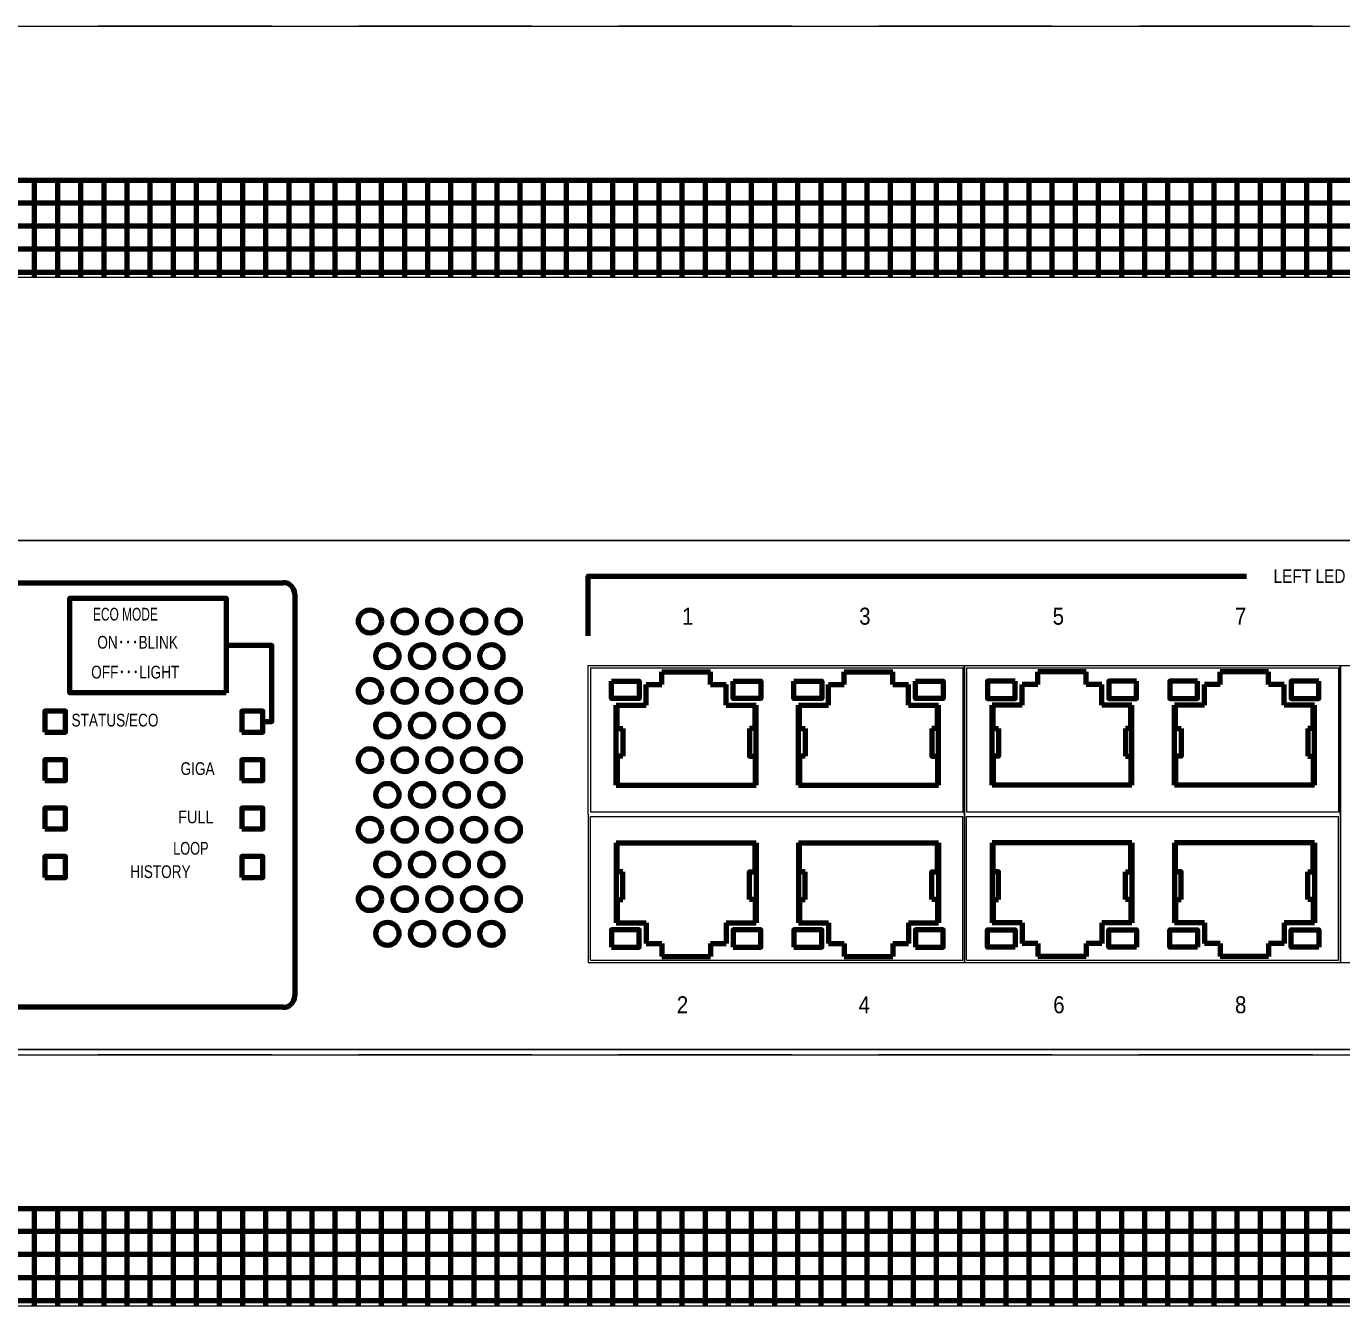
# Model space of a CAD drawing. Units: millimetres on the paper. Extents: x -400 to 400, y -280 to 280.
# Drawn here: x 157.46 to 166.56, y 123.96 to 132.81 of the extents above; entities that cross this region are included whole.
import ezdxf
from ezdxf.enums import TextEntityAlignment as Align

# ---------------------------------------------------------------- set-up
doc = ezdxf.new("R2010")
doc.units = ezdxf.units.MM
doc.linetypes.add('DASHED1', pattern=[1.8, 1.2, -0.6])
doc.layers.add('0-0_0', color=7, linetype='Continuous', lineweight=20)
doc.layers.add('0-6_moji1', color=1, linetype='Continuous', lineweight=80)
doc.styles.add('PUDGoDpMt', font='')
doc.styles.get('PUDGoDpMt').set_extended_font_data('PUDGoDpMt')

# ---------------------------------------------------------------- blocks, each defined once
blk = doc.blocks.new('RD281E-')
at = {"layer": '0-6_moji1', "color": 7, "lineweight": 20}
for p, q in [((-24.125, 0), (24.125, 0)), ((-16, -2.17), (16, -2.17))]:
    blk.add_line(p, q, dxfattribs=at)
at = {"layer": '0-6_moji1'}
for p, q in [((-16, -1.33), (16, -1.33)), ((-11.6, -2.17), (-11.6, -1.33)), ((-11.4, -2.17), (-11.4, -1.33)), ((-11.2, -2.17), (-11.2, -1.33)), ((-11, -2.17), (-11, -1.33)), ((-10.8, -2.17), (-10.8, -1.33)), ((-10.6, -2.17), (-10.6, -1.33)), ((-10.4, -2.17), (-10.4, -1.33)), ((-10.2, -2.17), (-10.2, -1.33)), ((-10, -2.17), (-10, -1.33)), ((-9.8, -2.17), (-9.8, -1.33)), ((-9.6, -2.17), (-9.6, -1.33)), ((-9.4, -2.17), (-9.4, -1.33)), ((-9.2, -2.17), (-9.2, -1.33)), ((-9, -2.17), (-9, -1.33)), ((-8.8, -2.17), (-8.8, -1.33)), ((-8.6, -2.17), (-8.6, -1.33)), ((-8.4, -2.17), (-8.4, -1.33)), ((-8.2, -2.17), (-8.2, -1.33)), ((-8, -2.17), (-8, -1.33)), ((-7.8, -2.17), (-7.8, -1.33)), ((-7.6, -2.17), (-7.6, -1.33)), ((-7.4, -2.17), (-7.4, -1.33)), ((-7.2, -2.17), (-7.2, -1.33)), ((-7, -2.17), (-7, -1.33)), ((-6.8, -2.17), (-6.8, -1.33)), ((-6.6, -2.17), (-6.6, -1.33)), ((-6.4, -2.17), (-6.4, -1.33)), ((-6.2, -2.17), (-6.2, -1.33)), ((-6, -2.17), (-6, -1.33)), ((-5.8, -2.17), (-5.8, -1.33)), ((-5.6, -2.17), (-5.6, -1.33)), ((-5.4, -2.17), (-5.4, -1.33)), ((-5.2, -2.17), (-5.2, -1.33)), ((-5, -2.17), (-5, -1.33)), ((-4.8, -2.17), (-4.8, -1.33)), ((-4.6, -2.17), (-4.6, -1.33)), ((-4.4, -2.17), (-4.4, -1.33)), ((-4.2, -2.17), (-4.2, -1.33)), ((-4, -2.17), (-4, -1.33)), ((-3.8, -2.17), (-3.8, -1.33)), ((-3.6, -2.17), (-3.6, -1.33)), ((-3.4, -2.17), (-3.4, -1.33)), ((-3.2, -2.17), (-3.2, -1.33)), ((-3, -2.17), (-3, -1.33)), ((-2.8, -2.17), (-2.8, -1.33)), ((-2.6, -2.17), (-2.6, -1.33)), ((-2.4, -2.17), (-2.4, -1.33)), ((-2.2, -2.17), (-2.2, -1.33)), ((-2, -2.17), (-2, -1.33)), ((-1.8, -2.17), (-1.8, -1.33)), ((-1.6, -2.17), (-1.6, -1.33)), ((-1.4, -2.17), (-1.4, -1.33)), ((-1.2, -2.17), (-1.2, -1.33)), ((-1, -2.17), (-1, -1.33)), ((-0.8, -2.17), (-0.8, -1.33)), ((-0.6, -2.17), (-0.6, -1.33)), ((-0.4, -2.17), (-0.4, -1.33)), ((-16.843, -1.525), (16.843, -1.525)), ((-17.167, -1.725), (17.167, -1.725)), ((-17.39, -1.925), (17.39, -1.925)), ((-17.556, -2.125), (17.556, -2.125))]:
    blk.add_line(p, q, dxfattribs=at)
blk = doc.blocks.new('PN261693-')
at = {"layer": '0-6_moji1'}
for p, q in [((-15.22, -0.365), (-9.45, -0.365)), ((-9.35, -0.465), (-9.35, -3.935)), ((-6.176, -1.135), (-5.756, -1.135)), ((-6.176, -1.245), (-6.176, -1.135)), ((-5.756, -1.245), (-5.756, -1.135)), ((-4.599, -1.135), (-4.179, -1.135)), ((-4.599, -1.245), (-4.599, -1.135)), ((-4.179, -1.245), (-4.179, -1.135)), ((-2.506, -1.135), (-2.926, -1.135)), ((-2.926, -1.245), (-2.926, -1.135)), ((-2.506, -1.245), (-2.506, -1.135)), ((-0.929, -1.135), (-1.349, -1.135)), ((-1.349, -1.245), (-1.349, -1.135)), ((-0.929, -1.245), (-0.929, -1.135)), ((-6.311, -1.245), (-6.176, -1.245)), ((-6.311, -1.425), (-6.311, -1.245)), ((-5.756, -1.245), (-5.621, -1.245)), ((-5.621, -1.425), (-5.621, -1.245)), ((-4.734, -1.245), (-4.599, -1.245)), ((-4.734, -1.425), (-4.734, -1.245)), ((-4.179, -1.245), (-4.044, -1.245)), ((-4.044, -1.425), (-4.044, -1.245)), ((-2.926, -1.245), (-3.061, -1.245)), ((-3.061, -1.425), (-3.061, -1.245)), ((-2.371, -1.245), (-2.506, -1.245)), ((-2.371, -1.425), (-2.371, -1.245)), ((-1.349, -1.245), (-1.484, -1.245)), ((-1.484, -1.425), (-1.484, -1.245)), ((-0.794, -1.245), (-0.929, -1.245)), ((-0.794, -1.425), (-0.794, -1.245)), ((-6.571, -2.115), (-6.571, -1.425)), ((-6.571, -1.425), (-6.311, -1.425)), ((-6.562, -1.625), (-6.562, -1.425)), ((-5.621, -1.425), (-5.361, -1.425)), ((-5.37, -1.625), (-5.37, -1.425)), ((-5.361, -2.115), (-5.361, -1.425)), ((-4.994, -2.115), (-4.994, -1.425)), ((-4.994, -1.425), (-4.734, -1.425)), ((-4.985, -1.625), (-4.985, -1.425)), ((-4.044, -1.425), (-3.784, -1.425)), ((-3.793, -1.625), (-3.793, -1.425)), ((-3.784, -2.115), (-3.784, -1.425)), ((-3.321, -2.115), (-3.321, -1.425)), ((-3.061, -1.425), (-3.321, -1.425)), ((-3.312, -1.625), (-3.312, -1.425)), ((-2.111, -1.425), (-2.371, -1.425)), ((-2.12, -1.625), (-2.12, -1.425)), ((-2.111, -2.115), (-2.111, -1.425)), ((-1.744, -2.115), (-1.744, -1.425)), ((-1.484, -1.425), (-1.744, -1.425)), ((-1.735, -1.625), (-1.735, -1.425)), ((-0.534, -1.425), (-0.794, -1.425)), ((-0.543, -1.625), (-0.543, -1.425)), ((-0.534, -2.115), (-0.534, -1.425)), ((-6.562, -1.625), (-6.514, -1.625)), ((-6.514, -1.625), (-6.514, -1.865)), ((-5.37, -1.625), (-5.418, -1.625)), ((-4.985, -1.625), (-4.937, -1.625)), ((-4.937, -1.625), (-4.937, -1.865)), ((-3.793, -1.625), (-3.841, -1.625)), ((-3.312, -1.625), (-3.264, -1.625)), ((-2.12, -1.625), (-2.168, -1.625)), ((-2.168, -1.625), (-2.168, -1.865)), ((-1.735, -1.625), (-1.687, -1.625)), ((-0.543, -1.625), (-0.591, -1.625)), ((-0.591, -1.625), (-0.591, -1.865)), ((-6.562, -1.865), (-6.562, -2.115)), ((-6.514, -1.865), (-6.562, -1.865)), ((-5.37, -1.865), (-5.37, -2.115)), ((-4.985, -1.865), (-4.985, -2.115)), ((-4.937, -1.865), (-4.985, -1.865)), ((-3.793, -1.865), (-3.793, -2.115)), ((-3.312, -1.865), (-3.312, -2.115)), ((-2.168, -1.865), (-2.12, -1.865)), ((-2.12, -1.865), (-2.12, -2.115)), ((-1.735, -1.865), (-1.735, -2.115)), ((-0.591, -1.865), (-0.543, -1.865)), ((-0.543, -1.865), (-0.543, -2.115)), ((-6.571, -2.115), (-5.361, -2.115)), ((-4.994, -2.115), (-3.784, -2.115)), ((-2.111, -2.115), (-3.321, -2.115)), ((-0.534, -2.115), (-1.744, -2.115)), ((-6.571, -2.615), (-6.571, -3.305)), ((-6.571, -2.615), (-5.361, -2.615)), ((-6.562, -2.865), (-6.562, -2.615)), ((-5.37, -2.865), (-5.37, -2.615)), ((-5.361, -2.615), (-5.361, -3.305)), ((-4.994, -2.615), (-4.994, -3.305)), ((-4.994, -2.615), (-3.784, -2.615)), ((-4.985, -2.865), (-4.985, -2.615)), ((-3.793, -2.865), (-3.793, -2.615)), ((-3.784, -2.615), (-3.784, -3.305)), ((-3.321, -2.615), (-3.321, -3.305)), ((-2.111, -2.615), (-3.321, -2.615)), ((-3.312, -2.865), (-3.312, -2.615)), ((-2.12, -2.865), (-2.12, -2.615)), ((-2.111, -2.615), (-2.111, -3.305)), ((-1.744, -2.615), (-1.744, -3.305)), ((-0.534, -2.615), (-1.744, -2.615)), ((-1.735, -2.865), (-1.735, -2.615)), ((-0.543, -2.865), (-0.543, -2.615)), ((-0.534, -2.615), (-0.534, -3.305)), ((-6.514, -2.865), (-6.562, -2.865)), ((-6.514, -3.105), (-6.514, -2.865)), ((-4.937, -2.865), (-4.985, -2.865)), ((-4.937, -3.105), (-4.937, -2.865)), ((-2.168, -2.865), (-2.12, -2.865)), ((-2.168, -3.105), (-2.168, -2.865)), ((-0.591, -2.865), (-0.543, -2.865)), ((-0.591, -3.105), (-0.591, -2.865)), ((-6.562, -3.105), (-6.514, -3.105)), ((-6.562, -3.105), (-6.562, -3.305)), ((-5.37, -3.105), (-5.418, -3.105)), ((-5.37, -3.105), (-5.37, -3.305)), ((-4.985, -3.105), (-4.937, -3.105)), ((-4.985, -3.105), (-4.985, -3.305)), ((-3.793, -3.105), (-3.841, -3.105)), ((-3.793, -3.105), (-3.793, -3.305)), ((-3.312, -3.105), (-3.312, -3.305)), ((-3.312, -3.105), (-3.264, -3.105)), ((-2.12, -3.105), (-2.168, -3.105)), ((-2.12, -3.105), (-2.12, -3.305)), ((-1.735, -3.105), (-1.735, -3.305)), ((-1.735, -3.105), (-1.687, -3.105)), ((-0.543, -3.105), (-0.591, -3.105)), ((-0.543, -3.105), (-0.543, -3.305)), ((-6.571, -3.305), (-6.311, -3.305)), ((-6.311, -3.305), (-6.311, -3.485)), ((-5.621, -3.305), (-5.361, -3.305)), ((-5.621, -3.305), (-5.621, -3.485)), ((-4.994, -3.305), (-4.734, -3.305)), ((-4.734, -3.305), (-4.734, -3.485)), ((-4.044, -3.305), (-3.784, -3.305)), ((-4.044, -3.305), (-4.044, -3.485)), ((-3.061, -3.305), (-3.321, -3.305)), ((-3.061, -3.305), (-3.061, -3.485)), ((-2.371, -3.305), (-2.371, -3.485)), ((-2.111, -3.305), (-2.371, -3.305)), ((-1.484, -3.305), (-1.744, -3.305)), ((-1.484, -3.305), (-1.484, -3.485)), ((-0.794, -3.305), (-0.794, -3.485)), ((-0.534, -3.305), (-0.794, -3.305)), ((-6.311, -3.485), (-6.176, -3.485)), ((-6.176, -3.485), (-6.176, -3.595)), ((-5.756, -3.485), (-5.756, -3.595)), ((-5.756, -3.485), (-5.621, -3.485)), ((-4.734, -3.485), (-4.599, -3.485)), ((-4.599, -3.485), (-4.599, -3.595)), ((-4.179, -3.485), (-4.179, -3.595)), ((-4.179, -3.485), (-4.044, -3.485)), ((-2.926, -3.485), (-3.061, -3.485)), ((-2.926, -3.485), (-2.926, -3.595)), ((-2.371, -3.485), (-2.506, -3.485)), ((-2.506, -3.485), (-2.506, -3.595)), ((-1.349, -3.485), (-1.484, -3.485)), ((-1.349, -3.485), (-1.349, -3.595)), ((-0.794, -3.485), (-0.929, -3.485)), ((-0.929, -3.485), (-0.929, -3.595)), ((-6.176, -3.595), (-5.756, -3.595)), ((-4.599, -3.595), (-4.179, -3.595)), ((-2.506, -3.595), (-2.926, -3.595)), ((-0.929, -3.595), (-1.349, -3.595)), ((-9.45, -4.035), (-15.22, -4.035))]:
    blk.add_line(p, q, dxfattribs=at)
at = {"layer": '0-6_moji1', "lineweight": 9}
for p, q in [((-6.812, -1.082), (-3.555, -1.082)), ((-6.812, -2.365), (-6.812, -1.082)), ((-6.792, -1.102), (-3.575, -1.102)), ((-6.792, -1.102), (-6.792, -2.345)), ((-3.575, -1.102), (-3.575, -2.345)), ((-3.562, -1.082), (-0.305, -1.082)), ((-3.562, -2.365), (-3.562, -1.082)), ((-3.555, -3.648), (-3.555, -1.082)), ((-3.543, -1.102), (-0.325, -1.102)), ((-3.543, -1.102), (-3.543, -2.345)), ((-0.325, -1.102), (-0.325, -2.345)), ((-0.31, -1.082), (6.112, -1.082)), ((-0.31, -2.365), (-0.31, -1.082)), ((-0.305, -3.648), (-0.305, -1.082)), ((-6.812, -2.365), (-6.812, -3.648)), ((-6.792, -2.345), (-3.575, -2.345)), ((-6.792, -2.345), (-3.575, -2.345)), ((-6.792, -2.385), (-3.575, -2.385)), ((-6.792, -3.628), (-6.792, -2.385)), ((-3.575, -3.628), (-3.575, -2.385)), ((-3.562, -2.365), (-3.562, -3.648)), ((-3.543, -2.345), (-0.325, -2.345)), ((-3.543, -2.345), (-0.325, -2.345)), ((-3.543, -2.385), (-0.325, -2.385)), ((-3.543, -3.628), (-3.543, -2.385)), ((-0.325, -3.628), (-0.325, -2.385)), ((-0.31, -2.365), (-0.31, -3.648)), ((-6.792, -3.628), (-3.575, -3.628)), ((-3.543, -3.628), (-0.325, -3.628)), ((-6.812, -3.648), (-3.555, -3.648)), ((-3.562, -3.648), (-0.305, -3.648)), ((-0.31, -3.648), (6.112, -3.648))]:
    blk.add_line(p, q, dxfattribs=at)
at = {"layer": '0-6_moji1', "color": 7, "lineweight": 20}
blk.add_lwpolyline([(-16.5, 0), (16.5, 0), (16.5, -4.4), (-16.5, -4.4)], close=True, dxfattribs=at)
at = {"layer": '0-6_moji1'}
for points in [[(-6.812, -0.823), (-6.812, -0.308), (-1.12, -0.308)], [(-9.628, -1.566), (-9.55, -1.566), (-9.55, -0.908), (-9.944, -0.908)], [(-5.418, -1.625), (-5.418, -1.865), (-5.37, -1.865)], [(-3.841, -1.625), (-3.841, -1.865), (-3.793, -1.865)], [(-3.264, -1.625), (-3.264, -1.865), (-3.312, -1.865)], [(-1.687, -1.625), (-1.687, -1.865), (-1.735, -1.865)], [(-5.418, -3.105), (-5.418, -2.865), (-5.37, -2.865)], [(-3.841, -3.105), (-3.841, -2.865), (-3.793, -2.865)], [(-3.264, -3.105), (-3.264, -2.865), (-3.312, -2.865)], [(-1.687, -3.105), (-1.687, -2.865), (-1.735, -2.865)]]:
    blk.add_lwpolyline(points, dxfattribs=at)
for points in [[(-9.944, -1.318), (-11.296, -1.318), (-11.296, -0.498), (-9.944, -0.498)], [(-6.611, -1.215), (-6.371, -1.215), (-6.371, -1.365), (-6.611, -1.365)], [(-5.561, -1.215), (-5.321, -1.215), (-5.321, -1.365), (-5.561, -1.365)], [(-5.034, -1.215), (-4.794, -1.215), (-4.794, -1.365), (-5.034, -1.365)], [(-3.984, -1.215), (-3.744, -1.215), (-3.744, -1.365), (-3.984, -1.365)], [(-3.121, -1.215), (-3.361, -1.215), (-3.361, -1.365), (-3.121, -1.365)], [(-2.071, -1.215), (-2.311, -1.215), (-2.311, -1.365), (-2.071, -1.365)], [(-1.544, -1.215), (-1.784, -1.215), (-1.784, -1.365), (-1.544, -1.365)], [(-0.494, -1.215), (-0.734, -1.215), (-0.734, -1.365), (-0.494, -1.365)], [(-11.511, -1.656), (-11.332, -1.656), (-11.332, -1.476), (-11.511, -1.476)], [(-9.808, -1.656), (-9.628, -1.656), (-9.628, -1.476), (-9.808, -1.476)], [(-11.511, -2.075), (-11.332, -2.075), (-11.332, -1.895), (-11.511, -1.895)], [(-9.808, -2.075), (-9.628, -2.075), (-9.628, -1.895), (-9.808, -1.895)], [(-11.511, -2.493), (-11.332, -2.493), (-11.332, -2.313), (-11.511, -2.313)], [(-9.808, -2.493), (-9.628, -2.493), (-9.628, -2.313), (-9.808, -2.313)], [(-11.511, -2.912), (-11.332, -2.912), (-11.332, -2.732), (-11.511, -2.732)], [(-9.808, -2.912), (-9.628, -2.912), (-9.628, -2.732), (-9.808, -2.732)], [(-6.611, -3.515), (-6.371, -3.515), (-6.371, -3.365), (-6.611, -3.365)], [(-5.561, -3.515), (-5.321, -3.515), (-5.321, -3.365), (-5.561, -3.365)], [(-5.034, -3.515), (-4.794, -3.515), (-4.794, -3.365), (-5.034, -3.365)], [(-3.984, -3.515), (-3.744, -3.515), (-3.744, -3.365), (-3.984, -3.365)], [(-3.121, -3.515), (-3.361, -3.515), (-3.361, -3.365), (-3.121, -3.365)], [(-2.071, -3.515), (-2.311, -3.515), (-2.311, -3.365), (-2.071, -3.365)], [(-1.544, -3.515), (-1.784, -3.515), (-1.784, -3.365), (-1.544, -3.365)], [(-0.494, -3.515), (-0.734, -3.515), (-0.734, -3.365), (-0.494, -3.365)]]:
    blk.add_lwpolyline(points, close=True, dxfattribs=at)
for centre in [(-8.7, -0.7), (-8.4, -0.7), (-8.1, -0.7), (-7.8, -0.7), (-7.5, -0.7), (-8.55, -1), (-8.25, -1), (-7.95, -1), (-7.65, -1), (-8.7, -1.3), (-8.4, -1.3), (-8.1, -1.3), (-7.8, -1.3), (-7.5, -1.3), (-8.55, -1.6), (-8.25, -1.6), (-7.95, -1.6), (-7.65, -1.6), (-8.7, -1.9), (-8.4, -1.9), (-8.1, -1.9), (-7.8, -1.9), (-7.5, -1.9), (-8.55, -2.2), (-8.25, -2.2), (-7.95, -2.2), (-7.65, -2.2), (-8.7, -2.5), (-8.4, -2.5), (-8.1, -2.5), (-7.8, -2.5), (-7.5, -2.5), (-8.55, -2.8), (-8.25, -2.8), (-7.95, -2.8), (-7.65, -2.8), (-8.7, -3.1), (-8.4, -3.1), (-8.1, -3.1), (-7.8, -3.1), (-7.5, -3.1), (-8.55, -3.4), (-8.25, -3.4), (-7.95, -3.4), (-7.65, -3.4)]:
    blk.add_circle(centre, 0.1, dxfattribs=at)
for centre, start, end in [((-9.45, -0.465), 0, 90), ((-9.45, -3.935), 270, 360)]:
    blk.add_arc(centre, 0.1, start, end, dxfattribs=at)
at = {"layer": '0-6_moji1', "style": 'PUDGoDpMt'}
for s, height, width, p in [('LEFT LED（ORANGE）：LOOP DETECTION', 0.1173, 0.85, (-0.887, -0.402)), ('ECO MODE', 0.11, 0.7, (-11.095, -0.725)), ('1', 0.147, 0.9, (-6.001, -0.772)), ('3', 0.147, 0.9, (-4.47, -0.772)), ('5', 0.147, 0.9, (-2.797, -0.772)), ('7', 0.147, 0.9, (-1.22, -0.772)), ('ON･･･BLINK', 0.11, 0.8, (-11.058, -0.968)), ('OFF･･･LIGHT', 0.11, 0.8, (-11.111, -1.226)), ('STATUS/ECO', 0.11, 0.8, (-11.281, -1.641)), ('GIGA', 0.11, 0.8, (-10.338, -2.06)), ('FULL', 0.11, 0.85, (-10.359, -2.478)), ('LOOP', 0.11, 0.75, (-10.402, -2.749)), ('HISTORY', 0.11, 0.8, (-10.774, -2.951)), ('2', 0.147, 0.9, (-6.047, -4.131)), ('4', 0.147, 0.9, (-4.475, -4.131)), ('6', 0.147, 0.9, (-2.792, -4.131)), ('8', 0.147, 0.9, (-1.22, -4.131))]:
    blk.add_text(s, height=height, dxfattribs=dict(at, width=width)).set_placement(p, align=Align.BOTTOM_LEFT)
blk = doc.blocks.new('1U-')
at = {"layer": '0-6_moji1', "color": 7, "lineweight": 20}
for p, q in [((23.9, 0), (-23.9, 0)), ((-23.9, -4.4), (23.9, -4.4))]:
    blk.add_line(p, q, dxfattribs=at)

msp = doc.modelspace()

# ---------------------------------------------------------------- linework, layer by layer
at = {"layer": '0-0_0', "linetype": 'DASHED1'}
for p, q in [((186.16, 132.811), (147.44, 132.811)), ((186.16, 129.255), (147.44, 129.255)), ((186.16, 125.699), (147.44, 125.699))]:
    msp.add_line(p, q, dxfattribs=at)

# ---------------------------------------------------------------- block references
at = {"layer": '0-6_moji1', "xscale": 0.8, "yscale": 0.8}
for name, p in [('RD281E-', (166.8, 132.811)), ('1U-', (166.8, 129.255)), ('PN261693-', (166.8, 129.255)), ('RD281E-', (166.8, 125.699))]:
    msp.add_blockref(name, p, dxfattribs=at)

doc.saveas('drawing.dxf')
